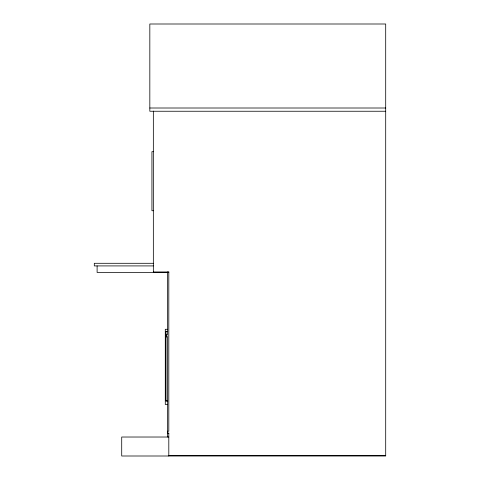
<?xml version="1.0" encoding="UTF-8"?>
<svg xmlns="http://www.w3.org/2000/svg" width="480" height="480" viewBox="0 0 480 480"><rect width="100%" height="100%" fill="white"/><g stroke="black" fill="none" stroke-linecap="round" stroke-linejoin="round"><path stroke-width="0.72" d="M149.826 108.006L385.698 108.006M385.698 111.246L149.826 111.246L149.826 24L385.698 24L385.698 456L121.71 456L121.71 437.022L168.804 437.022M153.342 151.686L151.932 151.686L151.932 210.726L153.342 210.726M153.342 263.298L94.302 263.298L94.302 265.914L153.342 265.914M153.342 271.968L168.804 271.968M168.804 272.436L97.11 272.436L97.11 265.914M167.4 329.28L165.288 329.28L165.288 404.484L167.4 404.484M165.99 331.47L167.4 331.47M165.99 400.83L167.4 400.83M167.4 401.052L165.99 401.052L165.99 331.248M167.4 431.232L168.804 431.232L168.804 271.854M167.4 432.996L168.804 432.996L168.804 456M167.4 433.506L168.804 433.506M168.804 455.49L385.698 455.49M167.4 271.854L167.4 334.986M167.4 336.486L167.4 437.022M166.692 334.338L166.692 337.146M153.342 111.108L153.342 272.436"/></g></svg>
